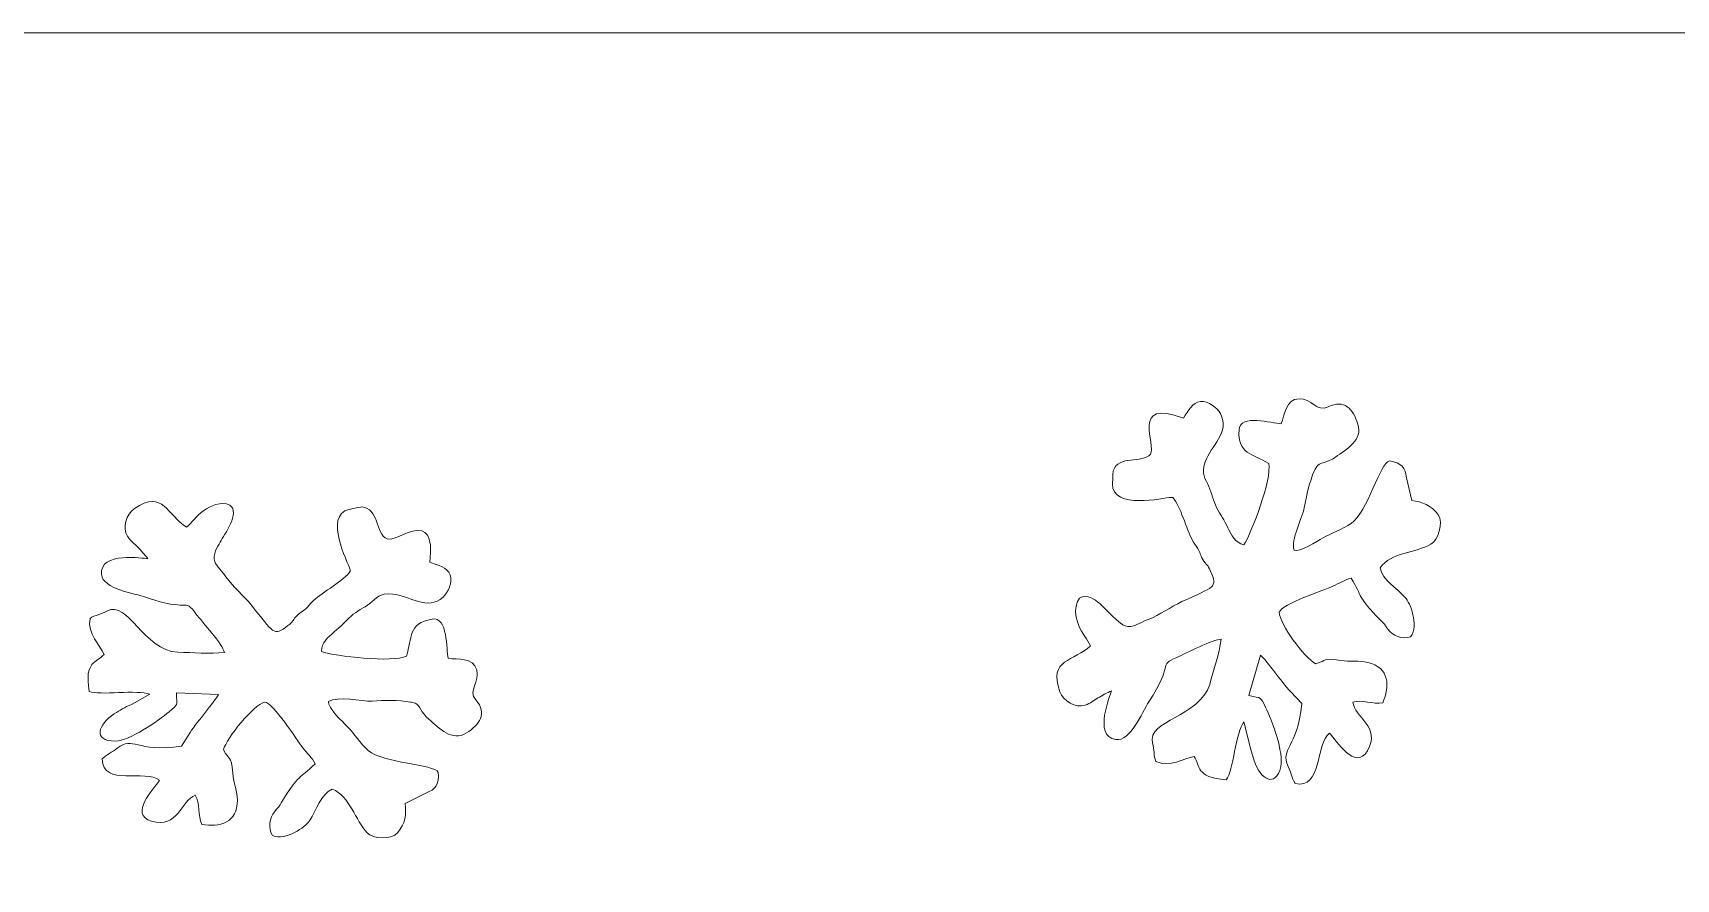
# Model space of a CAD drawing. Header units: millimetres. Extents: x -127 to 127, y -90 to 89.
# Drawn here: x -82.23 to -41.88, y 68.11 to 88.9 of the extents above; entities that cross this region are included whole.
import ezdxf

# ---------------------------------------------------------------- set-up
doc = ezdxf.new("R2010")
doc.units = ezdxf.units.MM
doc.header["$MEASUREMENT"] = 0
doc.layers.add('Layer 1', color=7, linetype='Continuous')

msp = doc.modelspace()

# ---------------------------------------------------------------- linework, layer by layer
at = {"layer": 'Layer 1', "color": 1, "lineweight": 20}
msp.add_lwpolyline([(-127, -88.9), (127, -88.9), (127, 88.9), (-127, 88.9), (-127, -88.9)], close=True, dxfattribs=at)
at = {"layer": 'Layer 1', "color": 1, "lineweight": 9}
for points in [[(-55.7463, 72.742), (-55.7569, 72.6429), (-56.2109, 71.6312), (-55.6383, 71.5423), (-55.6383, 71.5423), (-55.2788, 71.4866), (-55.0001, 72.2062), (-54.8229, 72.4729), (-54.8229, 72.4729), (-54.207, 73.3993), (-54.6097, 73.3651), (-54.1416, 73.5598), (-54.1416, 73.5598), (-53.9096, 73.6563), (-53.2511, 74.0182), (-53.047, 74.0059), (-53.047, 74.0059), (-53.1072, 73.6514), (-53.2282, 73.2493), (-53.3321, 72.899), (-53.3321, 72.899), (-53.5704, 72.0954), (-54.8846, 72.0228), (-54.7323, 71.4544), (-54.7323, 71.4544), (-54.6891, 71.2933), (-54.7087, 71.1492), (-54.6573, 71.007), (-54.6573, 71.007), (-54.3049, 70.845), (-53.9652, 71.0866), (-53.7172, 71.1275), (-53.7172, 71.1275), (-53.5469, 70.8985), (-53.6952, 70.6141), (-52.9239, 70.556), (-52.9239, 70.556), (-52.7595, 70.7655), (-52.6859, 71.7258), (-52.4947, 71.9792), (-52.4947, 71.9792), (-52.4947, 71.9792), (-52.3674, 71.4991), (-52.3674, 71.4991), (-52.3674, 71.4991), (-52.3278, 71.2818), (-52.2937, 71.1838), (-52.2387, 71.0168), (-52.2387, 71.0168), (-52.0929, 70.5745), (-51.716, 70.3339), (-51.587, 70.8789), (-51.587, 70.8789), (-51.5073, 71.2156), (-51.8018, 72.0167), (-51.9636, 72.3402), (-51.9636, 72.3402), (-52.095, 72.6028), (-52.0496, 72.5544), (-52.3699, 72.6234), (-52.3699, 72.6234), (-52.3699, 72.6234), (-52.0854, 73.6187), (-52.0854, 73.6187), (-52.0854, 73.6187), (-51.9138, 73.4625), (-51.585, 72.9715), (-51.3438, 72.7126), (-51.3438, 72.7126), (-51.3438, 72.7126), (-51.0696, 72.4286), (-51.0696, 72.4286), (-51.0696, 72.4286), (-51.1878, 71.2814), (-51.6085, 71.3528), (-51.4048, 70.8844), (-51.4048, 70.8844), (-51.3319, 70.7166), (-51.3206, 70.6153), (-51.2359, 70.4633), (-51.2359, 70.4633), (-50.5645, 70.3089), (-50.741, 71.4323), (-50.3914, 71.7037), (-50.3914, 71.7037), (-50.2223, 71.5255), (-49.7615, 70.761), (-49.4603, 71.2661), (-49.4603, 71.2661), (-49.1108, 71.8526), (-49.7895, 72.0993), (-49.8177, 72.4619), (-49.8177, 72.4619), (-49.6024, 72.5307), (-49.3192, 72.4054), (-49.085, 72.4451), (-49.085, 72.4451), (-48.906, 72.8534), (-48.9118, 73.3083), (-49.4521, 73.437), (-49.4521, 73.437), (-49.6574, 73.4859), (-49.8838, 73.4515), (-50.1206, 73.4874), (-50.1206, 73.4874), (-50.5989, 73.5601), (-50.4202, 73.4799), (-50.7344, 73.4033), (-50.7344, 73.4033), (-51.0089, 73.5613), (-51.6167, 74.3812), (-51.6265, 74.6691), (-51.6265, 74.6691), (-51.5616, 74.8701), (-50.5339, 75.2116), (-50.3074, 75.3112), (-50.3074, 75.3112), (-50.1429, 75.3834), (-50.0337, 75.4612), (-49.8589, 75.5058), (-49.8589, 75.5058), (-49.5611, 75.0214), (-49.743, 75.0882), (-49.1271, 74.4655), (-49.1271, 74.4655), (-49.0145, 74.3517), (-49.0318, 74.3484), (-48.9567, 74.2522), (-48.9567, 74.2522), (-48.8385, 74.1008), (-48.6127, 73.9937), (-48.3985, 74.0645), (-48.3985, 74.0645), (-48.1901, 74.3588), (-48.4103, 74.8987), (-48.532, 75.035), (-48.532, 75.035), (-48.7534, 75.283), (-49.0885, 75.445), (-49.1504, 75.7641), (-49.1504, 75.7641), (-48.8866, 76.1353), (-48.2634, 76.1327), (-47.9031, 76.3378), (-47.9031, 76.3378), (-47.7278, 76.4377), (-47.582, 76.8619), (-47.7255, 77.0664), (-47.7255, 77.0664), (-47.8879, 77.298), (-48.1161, 77.385), (-48.3728, 77.4151), (-48.3728, 77.4151), (-48.3728, 77.4151), (-48.5006, 77.9702), (-48.5006, 77.9702), (-48.5006, 77.9702), (-48.5295, 78.2238), (-48.6223, 78.3336), (-48.9205, 78.3888), (-48.9205, 78.3888), (-49.1455, 78.3466), (-49.4569, 77.1269), (-49.8612, 76.8491), (-49.8612, 76.8491), (-50.0767, 76.7011), (-50.3355, 76.6227), (-50.5585, 76.4903), (-50.5585, 76.4903), (-50.6756, 76.4209), (-51.1266, 76.1294), (-51.2607, 76.1963), (-51.2607, 76.1963), (-51.3452, 76.4496), (-51.0637, 76.974), (-51.0119, 77.2379), (-51.0119, 77.2379), (-50.9541, 77.5328), (-50.8875, 77.8707), (-50.7585, 78.1485), (-50.7585, 78.1485), (-50.7532, 78.1599), (-50.7481, 78.1703), (-50.7425, 78.1813), (-50.7425, 78.1813), (-50.7425, 78.1813), (-50.7049, 78.2457), (-50.7049, 78.2457), (-50.7049, 78.2457), (-50.6418, 78.3553), (-50.4417, 78.3309), (-50.2433, 78.4779), (-50.2433, 78.4779), (-49.9704, 78.6801), (-49.5615, 78.8919), (-49.6932, 79.2923), (-49.6932, 79.2923), (-49.8136, 79.6585), (-50.0255, 79.9141), (-50.4249, 79.713), (-50.4249, 79.713), (-50.7009, 79.5741), (-50.8329, 79.9222), (-51.1373, 79.9135), (-51.1373, 79.9135), (-51.4635, 79.9041), (-51.4877, 79.5156), (-51.5806, 79.3007), (-51.5806, 79.3007), (-51.7992, 79.3063), (-52.5837, 79.5517), (-52.61, 79.1509), (-52.61, 79.1509), (-52.6495, 78.5475), (-52.2776, 78.5656), (-51.8786, 78.3257), (-51.8786, 78.3257), (-51.8072, 77.9385), (-52.2909, 76.636), (-52.4954, 76.3251), (-52.4954, 76.3251), (-52.7093, 76.3845), (-52.7939, 76.5528), (-52.8848, 76.7441), (-52.8848, 76.7441), (-52.9793, 76.943), (-53.0553, 77.0401), (-53.163, 77.243), (-53.163, 77.243), (-53.2477, 77.4025), (-53.2786, 77.5846), (-53.3538, 77.7618), (-53.3538, 77.7618), (-53.4412, 77.9675), (-53.5507, 78.0393), (-53.4414, 78.3628), (-53.4414, 78.3628), (-53.3114, 78.7477), (-52.8175, 79.0946), (-53.069, 79.5482), (-53.069, 79.5482), (-53.1428, 79.6813), (-53.3668, 79.8694), (-53.5577, 79.8441), (-53.5577, 79.8441), (-53.763, 79.8168), (-53.8536, 79.6281), (-53.9765, 79.4364), (-53.9765, 79.4364), (-55.2968, 79.9442), (-54.6298, 78.7534), (-54.7875, 78.5545), (-54.7875, 78.5545), (-54.9808, 78.3106), (-55.5805, 78.5433), (-55.6992, 78.1435), (-55.6992, 78.1435), (-55.7088, 78.1112), (-55.7226, 77.7519), (-55.7111, 77.7157), (-55.7111, 77.7157), (-55.5395, 77.1721), (-54.3237, 77.528), (-54.239, 77.489), (-54.239, 77.489), (-54.0517, 77.2892), (-53.9046, 76.7105), (-53.7548, 76.4311), (-53.7548, 76.4311), (-53.7056, 76.3391), (-53.6491, 76.2881), (-53.6056, 76.2039), (-53.6056, 76.2039), (-53.5589, 76.1135), (-53.5542, 76.0363), (-53.4796, 75.9274), (-53.4796, 75.9274), (-53.3779, 75.7793), (-53.3932, 75.8643), (-53.3104, 75.6793), (-53.3104, 75.6793), (-53.1261, 75.268), (-53.2238, 75.2968), (-54.0158, 74.9305), (-54.0158, 74.9305), (-54.2852, 74.806), (-54.5638, 74.5966), (-54.8429, 74.4925), (-54.8429, 74.4925), (-54.9719, 74.4444), (-55.1536, 74.3303), (-55.2706, 74.3189), (-55.2706, 74.3189), (-55.4623, 74.3002), (-55.6059, 74.469), (-55.7025, 74.5586), (-55.7025, 74.5586), (-55.8655, 74.7099), (-56.2729, 75.2188), (-56.5297, 75.0135), (-56.5297, 75.0135), (-56.6762, 74.8168), (-56.6247, 74.5492), (-56.5549, 74.362), (-56.5549, 74.362), (-56.4703, 74.1352), (-56.3206, 74.0028), (-56.2609, 73.8487), (-56.2609, 73.8487), (-56.6464, 73.4584), (-57.3123, 73.5277), (-57.0109, 72.7166), (-57.0109, 72.7166), (-56.9269, 72.4906), (-56.6277, 72.3066), (-56.3923, 72.3886), (-56.3923, 72.3886), (-56.2544, 72.4367), (-56.186, 72.5006), (-56.0749, 72.5673), (-56.0749, 72.5673), (-55.9869, 72.6201), (-55.8357, 72.6921), (-55.7463, 72.742)], [(-79.4024, 75.9936), (-79.5011, 75.9799), (-80.5926, 76.1757), (-80.5403, 75.5986), (-80.5403, 75.5986), (-80.5074, 75.2363), (-79.7417, 75.14), (-79.4401, 75.0325), (-79.4401, 75.0325), (-78.3922, 74.6591), (-78.5228, 75.0415), (-78.2206, 74.6344), (-78.2206, 74.6344), (-78.0709, 74.4327), (-77.5604, 73.8813), (-77.523, 73.6803), (-77.523, 73.6803), (-77.8815, 73.6529), (-78.301, 73.673), (-78.666, 73.6891), (-78.666, 73.6891), (-79.5034, 73.7259), (-79.8917, 74.9835), (-80.4064, 74.6982), (-80.4064, 74.6982), (-80.5523, 74.6173), (-80.6969, 74.6015), (-80.8224, 74.5172), (-80.8224, 74.5172), (-80.8943, 74.1361), (-80.5777, 73.8649), (-80.478, 73.6342), (-80.478, 73.6342), (-80.659, 73.4136), (-80.9709, 73.4887), (-80.8406, 72.7262), (-80.8406, 72.7262), (-80.5976, 72.6174), (-79.648, 72.7783), (-79.3559, 72.6541), (-79.3559, 72.6541), (-79.3559, 72.6541), (-79.7909, 72.4144), (-79.7909, 72.4144), (-79.7909, 72.4144), (-79.9922, 72.3234), (-80.079, 72.2666), (-80.2278, 72.1728), (-80.2278, 72.1728), (-80.6217, 71.9244), (-80.7639, 71.5005), (-80.2039, 71.5072), (-80.2039, 71.5072), (-79.8579, 71.5113), (-79.1519, 71.9908), (-78.8771, 72.2261), (-78.8771, 72.2261), (-78.6541, 72.4171), (-78.6901, 72.3613), (-78.7006, 72.6888), (-78.7006, 72.6888), (-78.7006, 72.6888), (-77.6661, 72.6535), (-77.6661, 72.6535), (-77.6661, 72.6535), (-77.7761, 72.4493), (-78.173, 72.0114), (-78.3658, 71.7148), (-78.3658, 71.7148), (-78.3658, 71.7148), (-78.575, 71.38), (-78.575, 71.38), (-78.575, 71.38), (-79.7168, 71.2172), (-79.7493, 71.6426), (-80.1545, 71.3317), (-80.1545, 71.3317), (-80.2997, 71.2203), (-80.3952, 71.1849), (-80.5222, 71.0659), (-80.5222, 71.0659), (-80.5096, 70.3771), (-79.4623, 70.8202), (-79.1144, 70.5466), (-79.1144, 70.5466), (-79.2463, 70.3394), (-79.8767, 69.7073), (-79.3137, 69.5373), (-79.3137, 69.5373), (-78.6601, 69.34), (-78.5849, 70.0583), (-78.2399, 70.1733), (-78.2399, 70.1733), (-78.1211, 69.9811), (-78.1741, 69.676), (-78.0789, 69.4583), (-78.0789, 69.4583), (-77.6395, 69.3834), (-77.1995, 69.4991), (-77.2053, 70.0545), (-77.2053, 70.0545), (-77.2075, 70.2655), (-77.2957, 70.4769), (-77.3181, 70.7153), (-77.3181, 70.7153), (-77.3633, 71.197), (-77.3979, 71.0042), (-77.5482, 71.2906), (-77.5482, 71.2906), (-77.4613, 71.5951), (-76.8128, 72.3832), (-76.5358, 72.4624), (-76.5358, 72.4624), (-76.3251, 72.4481), (-75.7451, 71.5335), (-75.5937, 71.3378), (-75.5937, 71.3378), (-75.4838, 71.1957), (-75.3819, 71.1085), (-75.2964, 70.9497), (-75.2964, 70.9497), (-75.6943, 70.5436), (-75.6735, 70.7362), (-76.1287, 69.988), (-76.1287, 69.988), (-76.2119, 69.8512), (-76.2193, 69.8672), (-76.2945, 69.771), (-76.2945, 69.771), (-76.4128, 69.6197), (-76.4621, 69.3747), (-76.3415, 69.184), (-76.3415, 69.184), (-76.0056, 69.053), (-75.535, 69.3973), (-75.4322, 69.5483), (-75.4322, 69.5483), (-75.2451, 69.8232), (-75.169, 70.1875), (-74.8743, 70.3247), (-74.8743, 70.3247), (-74.4504, 70.1586), (-74.3021, 69.5533), (-74.0159, 69.2533), (-74.0159, 69.2533), (-73.8766, 69.1074), (-73.4297, 69.0685), (-73.266, 69.2572), (-73.266, 69.2572), (-73.0806, 69.4708), (-73.0514, 69.7133), (-73.0843, 69.9696), (-73.0843, 69.9696), (-73.0843, 69.9696), (-72.5766, 70.2279), (-72.5766, 70.2279), (-72.5766, 70.2279), (-72.3375, 70.3174), (-72.2534, 70.4339), (-72.272, 70.7366), (-72.272, 70.7366), (-72.3674, 70.9447), (-73.6262, 70.9518), (-73.9935, 71.2769), (-73.9935, 71.2769), (-74.1893, 71.4502), (-74.328, 71.6824), (-74.5103, 71.8667), (-74.5103, 71.8667), (-74.606, 71.9635), (-74.998, 72.3306), (-74.9655, 72.4769), (-74.9655, 72.4769), (-74.7402, 72.6202), (-74.1632, 72.4739), (-73.8947, 72.4875), (-73.8947, 72.4875), (-73.5946, 72.5028), (-73.2506, 72.5199), (-72.9498, 72.4619), (-72.9498, 72.4619), (-72.9374, 72.4595), (-72.9261, 72.4571), (-72.9141, 72.4543), (-72.9141, 72.4543), (-72.9141, 72.4543), (-72.8425, 72.4334), (-72.8425, 72.4334), (-72.8425, 72.4334), (-72.7209, 72.3987), (-72.6962, 72.1987), (-72.5055, 72.0417), (-72.5055, 72.0417), (-72.2433, 71.8258), (-71.9389, 71.4803), (-71.5823, 71.705), (-71.5823, 71.705), (-71.2561, 71.9104), (-71.0593, 72.1778), (-71.3511, 72.5167), (-71.3511, 72.5167), (-71.5526, 72.7509), (-71.2468, 72.9632), (-71.3289, 73.2565), (-71.3289, 73.2565), (-71.4169, 73.5707), (-71.7997, 73.5002), (-72.0307, 73.5383), (-72.0307, 73.5383), (-72.0782, 73.7518), (-72.0298, 74.5724), (-72.4251, 74.5009), (-72.4251, 74.5009), (-73.0202, 74.3933), (-72.9126, 74.0368), (-73.0489, 73.5916), (-73.0489, 73.5916), (-73.4073, 73.4287), (-74.7881, 73.5829), (-75.1392, 73.7061), (-75.1392, 73.7061), (-75.1333, 73.928), (-74.9905, 74.0508), (-74.8269, 74.1853), (-74.8269, 74.1853), (-74.6568, 74.3251), (-74.5809, 74.4224), (-74.4101, 74.576), (-74.4101, 74.576), (-74.2758, 74.6967), (-74.1066, 74.7707), (-73.9529, 74.8866), (-73.9529, 74.8866), (-73.7744, 75.0212), (-73.7313, 75.1448), (-73.3909, 75.117), (-73.3909, 75.117), (-72.986, 75.084), (-72.5299, 74.6887), (-72.1506, 75.0424), (-72.1506, 75.0424), (-72.0393, 75.1462), (-71.911, 75.4091), (-71.9818, 75.5882), (-71.9818, 75.5882), (-72.0579, 75.7808), (-72.2629, 75.823), (-72.4787, 75.8959), (-72.4787, 75.8959), (-72.3054, 77.2998), (-73.2994, 76.3646), (-73.5306, 76.4695), (-73.5306, 76.4695), (-73.814, 76.598), (-73.7333, 77.2362), (-74.1499, 77.2547), (-74.1499, 77.2547), (-74.1836, 77.2562), (-74.5355, 77.1826), (-74.5679, 77.1627), (-74.5679, 77.1627), (-75.0538, 76.8647), (-74.4144, 75.7711), (-74.4317, 75.6795), (-74.4317, 75.6795), (-74.5803, 75.4494), (-75.1062, 75.1667), (-75.3411, 74.9538), (-75.3411, 74.9538), (-75.4184, 74.8838), (-75.4543, 74.8166), (-75.5254, 74.754), (-75.5254, 74.754), (-75.6018, 74.6868), (-75.6756, 74.6636), (-75.7632, 74.5649), (-75.7632, 74.5649), (-75.8823, 74.4304), (-75.8036, 74.4658), (-75.963, 74.3407), (-75.963, 74.3407), (-76.3175, 74.0624), (-76.3132, 74.1641), (-76.8602, 74.844), (-76.8602, 74.844), (-77.0462, 75.0752), (-77.3168, 75.2949), (-77.4853, 75.5405), (-77.4853, 75.5405), (-77.5632, 75.6541), (-77.7179, 75.8027), (-77.7572, 75.9135), (-77.7572, 75.9135), (-77.8217, 76.095), (-77.6927, 76.2752), (-77.6291, 76.3906), (-77.6291, 76.3906), (-77.5218, 76.5853), (-77.1265, 77.1038), (-77.3879, 77.3033), (-77.3879, 77.3033), (-77.6141, 77.3978), (-77.8614, 77.2831), (-78.0261, 77.1701), (-78.0261, 77.1701), (-78.2257, 77.0331), (-78.318, 76.8559), (-78.453, 76.7607), (-78.453, 76.7607), (-78.925, 77.0403), (-79.0189, 77.7032), (-79.7329, 77.2145), (-79.7329, 77.2145), (-79.9319, 77.0783), (-80.0381, 76.7435), (-79.9015, 76.5349), (-79.9015, 76.5349), (-79.8215, 76.4128), (-79.743, 76.3618), (-79.6514, 76.2702), (-79.6514, 76.2702), (-79.5788, 76.1976), (-79.4724, 76.0683), (-79.4024, 75.9936)]]:
    msp.add_open_spline(points, degree=3, knots=[0, 0, 0, 0, 0.0121951, 0.0121951, 0.0121951, 0.0121951, 0.0243902, 0.0243902, 0.0243902, 0.0243902, 0.0365854, 0.0365854, 0.0365854, 0.0365854, 0.0487805, 0.0487805, 0.0487805, 0.0487805, 0.0609756, 0.0609756, 0.0609756, 0.0609756, 0.0731707, 0.0731707, 0.0731707, 0.0731707, 0.0853659, 0.0853659, 0.0853659, 0.0853659, 0.097561, 0.097561, 0.097561, 0.097561, 0.1097561, 0.1097561, 0.1097561, 0.1097561, 0.1219512, 0.1219512, 0.1219512, 0.1219512, 0.1341463, 0.1341463, 0.1341463, 0.1341463, 0.1463415, 0.1463415, 0.1463415, 0.1463415, 0.1585366, 0.1585366, 0.1585366, 0.1585366, 0.1707317, 0.1707317, 0.1707317, 0.1707317, 0.1829268, 0.1829268, 0.1829268, 0.1829268, 0.195122, 0.195122, 0.195122, 0.195122, 0.2073171, 0.2073171, 0.2073171, 0.2073171, 0.2195122, 0.2195122, 0.2195122, 0.2195122, 0.2317073, 0.2317073, 0.2317073, 0.2317073, 0.2439024, 0.2439024, 0.2439024, 0.2439024, 0.2560976, 0.2560976, 0.2560976, 0.2560976, 0.2682927, 0.2682927, 0.2682927, 0.2682927, 0.2804878, 0.2804878, 0.2804878, 0.2804878, 0.2926829, 0.2926829, 0.2926829, 0.2926829, 0.304878, 0.304878, 0.304878, 0.304878, 0.3170732, 0.3170732, 0.3170732, 0.3170732, 0.3292683, 0.3292683, 0.3292683, 0.3292683, 0.3414634, 0.3414634, 0.3414634, 0.3414634, 0.3536585, 0.3536585, 0.3536585, 0.3536585, 0.3658537, 0.3658537, 0.3658537, 0.3658537, 0.3780488, 0.3780488, 0.3780488, 0.3780488, 0.3902439, 0.3902439, 0.3902439, 0.3902439, 0.402439, 0.402439, 0.402439, 0.402439, 0.4146341, 0.4146341, 0.4146341, 0.4146341, 0.4268293, 0.4268293, 0.4268293, 0.4268293, 0.4390244, 0.4390244, 0.4390244, 0.4390244, 0.4512195, 0.4512195, 0.4512195, 0.4512195, 0.4634146, 0.4634146, 0.4634146, 0.4634146, 0.4756098, 0.4756098, 0.4756098, 0.4756098, 0.4878049, 0.4878049, 0.4878049, 0.4878049, 0.5, 0.5, 0.5, 0.5, 0.5121951, 0.5121951, 0.5121951, 0.5121951, 0.5243902, 0.5243902, 0.5243902, 0.5243902, 0.5365854, 0.5365854, 0.5365854, 0.5365854, 0.5487805, 0.5487805, 0.5487805, 0.5487805, 0.5609756, 0.5609756, 0.5609756, 0.5609756, 0.5731707, 0.5731707, 0.5731707, 0.5731707, 0.5853659, 0.5853659, 0.5853659, 0.5853659, 0.597561, 0.597561, 0.597561, 0.597561, 0.6097561, 0.6097561, 0.6097561, 0.6097561, 0.6219512, 0.6219512, 0.6219512, 0.6219512, 0.6341463, 0.6341463, 0.6341463, 0.6341463, 0.6463415, 0.6463415, 0.6463415, 0.6463415, 0.6585366, 0.6585366, 0.6585366, 0.6585366, 0.6707317, 0.6707317, 0.6707317, 0.6707317, 0.6829268, 0.6829268, 0.6829268, 0.6829268, 0.695122, 0.695122, 0.695122, 0.695122, 0.7073171, 0.7073171, 0.7073171, 0.7073171, 0.7195122, 0.7195122, 0.7195122, 0.7195122, 0.7317073, 0.7317073, 0.7317073, 0.7317073, 0.7439024, 0.7439024, 0.7439024, 0.7439024, 0.7560976, 0.7560976, 0.7560976, 0.7560976, 0.7682927, 0.7682927, 0.7682927, 0.7682927, 0.7804878, 0.7804878, 0.7804878, 0.7804878, 0.7926829, 0.7926829, 0.7926829, 0.7926829, 0.804878, 0.804878, 0.804878, 0.804878, 0.8170732, 0.8170732, 0.8170732, 0.8170732, 0.8292683, 0.8292683, 0.8292683, 0.8292683, 0.8414634, 0.8414634, 0.8414634, 0.8414634, 0.8536585, 0.8536585, 0.8536585, 0.8536585, 0.8658537, 0.8658537, 0.8658537, 0.8658537, 0.8780488, 0.8780488, 0.8780488, 0.8780488, 0.8902439, 0.8902439, 0.8902439, 0.8902439, 0.902439, 0.902439, 0.902439, 0.902439, 0.9146341, 0.9146341, 0.9146341, 0.9146341, 0.9268293, 0.9268293, 0.9268293, 0.9268293, 0.9390244, 0.9390244, 0.9390244, 0.9390244, 0.9512195, 0.9512195, 0.9512195, 0.9512195, 0.9634146, 0.9634146, 0.9634146, 0.9634146, 0.9756098, 0.9756098, 0.9756098, 0.9756098, 1, 1, 1, 1], dxfattribs=at)

doc.saveas('drawing.dxf')
